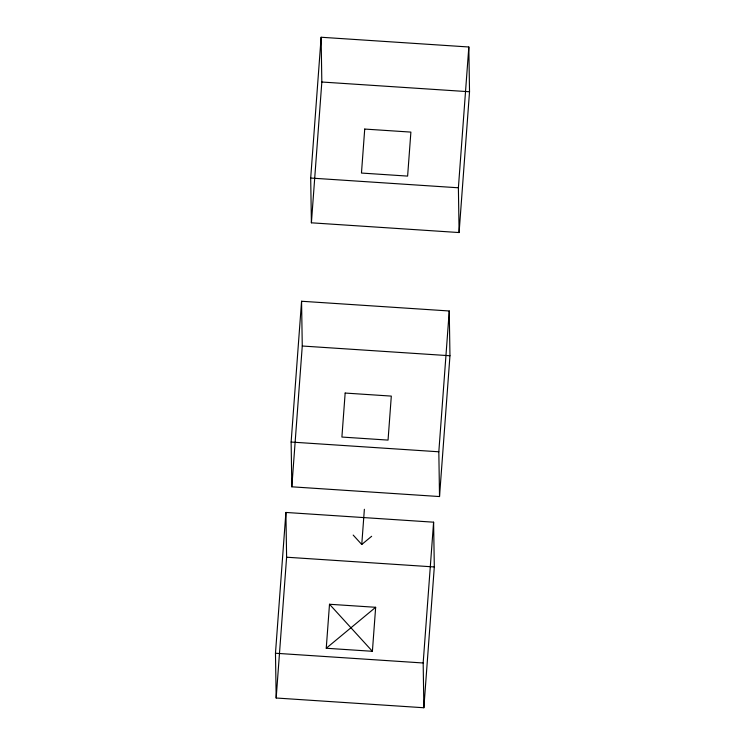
<?xml version="1.0" encoding="UTF-8"?>
<svg xmlns="http://www.w3.org/2000/svg" width="745" height="745" viewBox="0 0 745 745"><rect width="100%" height="100%" fill="white"/><g stroke="black" fill="none" stroke-linecap="round" stroke-linejoin="round"><path stroke-width="1.12" d="M275.473 653.244L285.903 512.448L433.599 522.189L434.307 566.954L423.868 707.75L276.171 698.009L275.473 653.244L423.169 662.985L423.868 707.75M291.127 442.046L301.567 301.25L449.254 310.982L449.961 355.747L439.522 496.552L291.826 486.811L291.127 442.046L438.824 451.787L439.522 496.552M310.693 178.046L321.132 37.25L468.829 46.991L469.527 91.756L459.097 232.552L311.401 222.811L310.693 178.046L458.389 187.787L459.097 232.552M276.171 698.009L286.611 557.213L285.903 512.448M291.826 486.811L302.265 346.015L301.567 301.25M311.401 222.811L321.831 82.015L321.132 37.25M326.245 648.252L329.504 604.26L375.657 607.296L372.398 651.298L326.245 648.252L375.657 607.296M353.186 535.078L361.763 544.483L364.37 509.282M423.169 662.985L433.599 522.189M438.824 451.787L449.254 310.982M458.389 187.787L468.829 46.991M361.763 544.483L371.643 536.288M321.831 82.015L469.527 91.756M302.265 346.015L449.961 355.747M286.611 557.213L434.307 566.954M329.504 604.26L372.398 651.298M345.159 393.053L341.899 437.054L388.052 440.099L391.311 396.098L345.159 393.053M364.724 129.062L361.465 173.054L407.617 176.099L410.886 132.098L364.724 129.062"/></g></svg>
